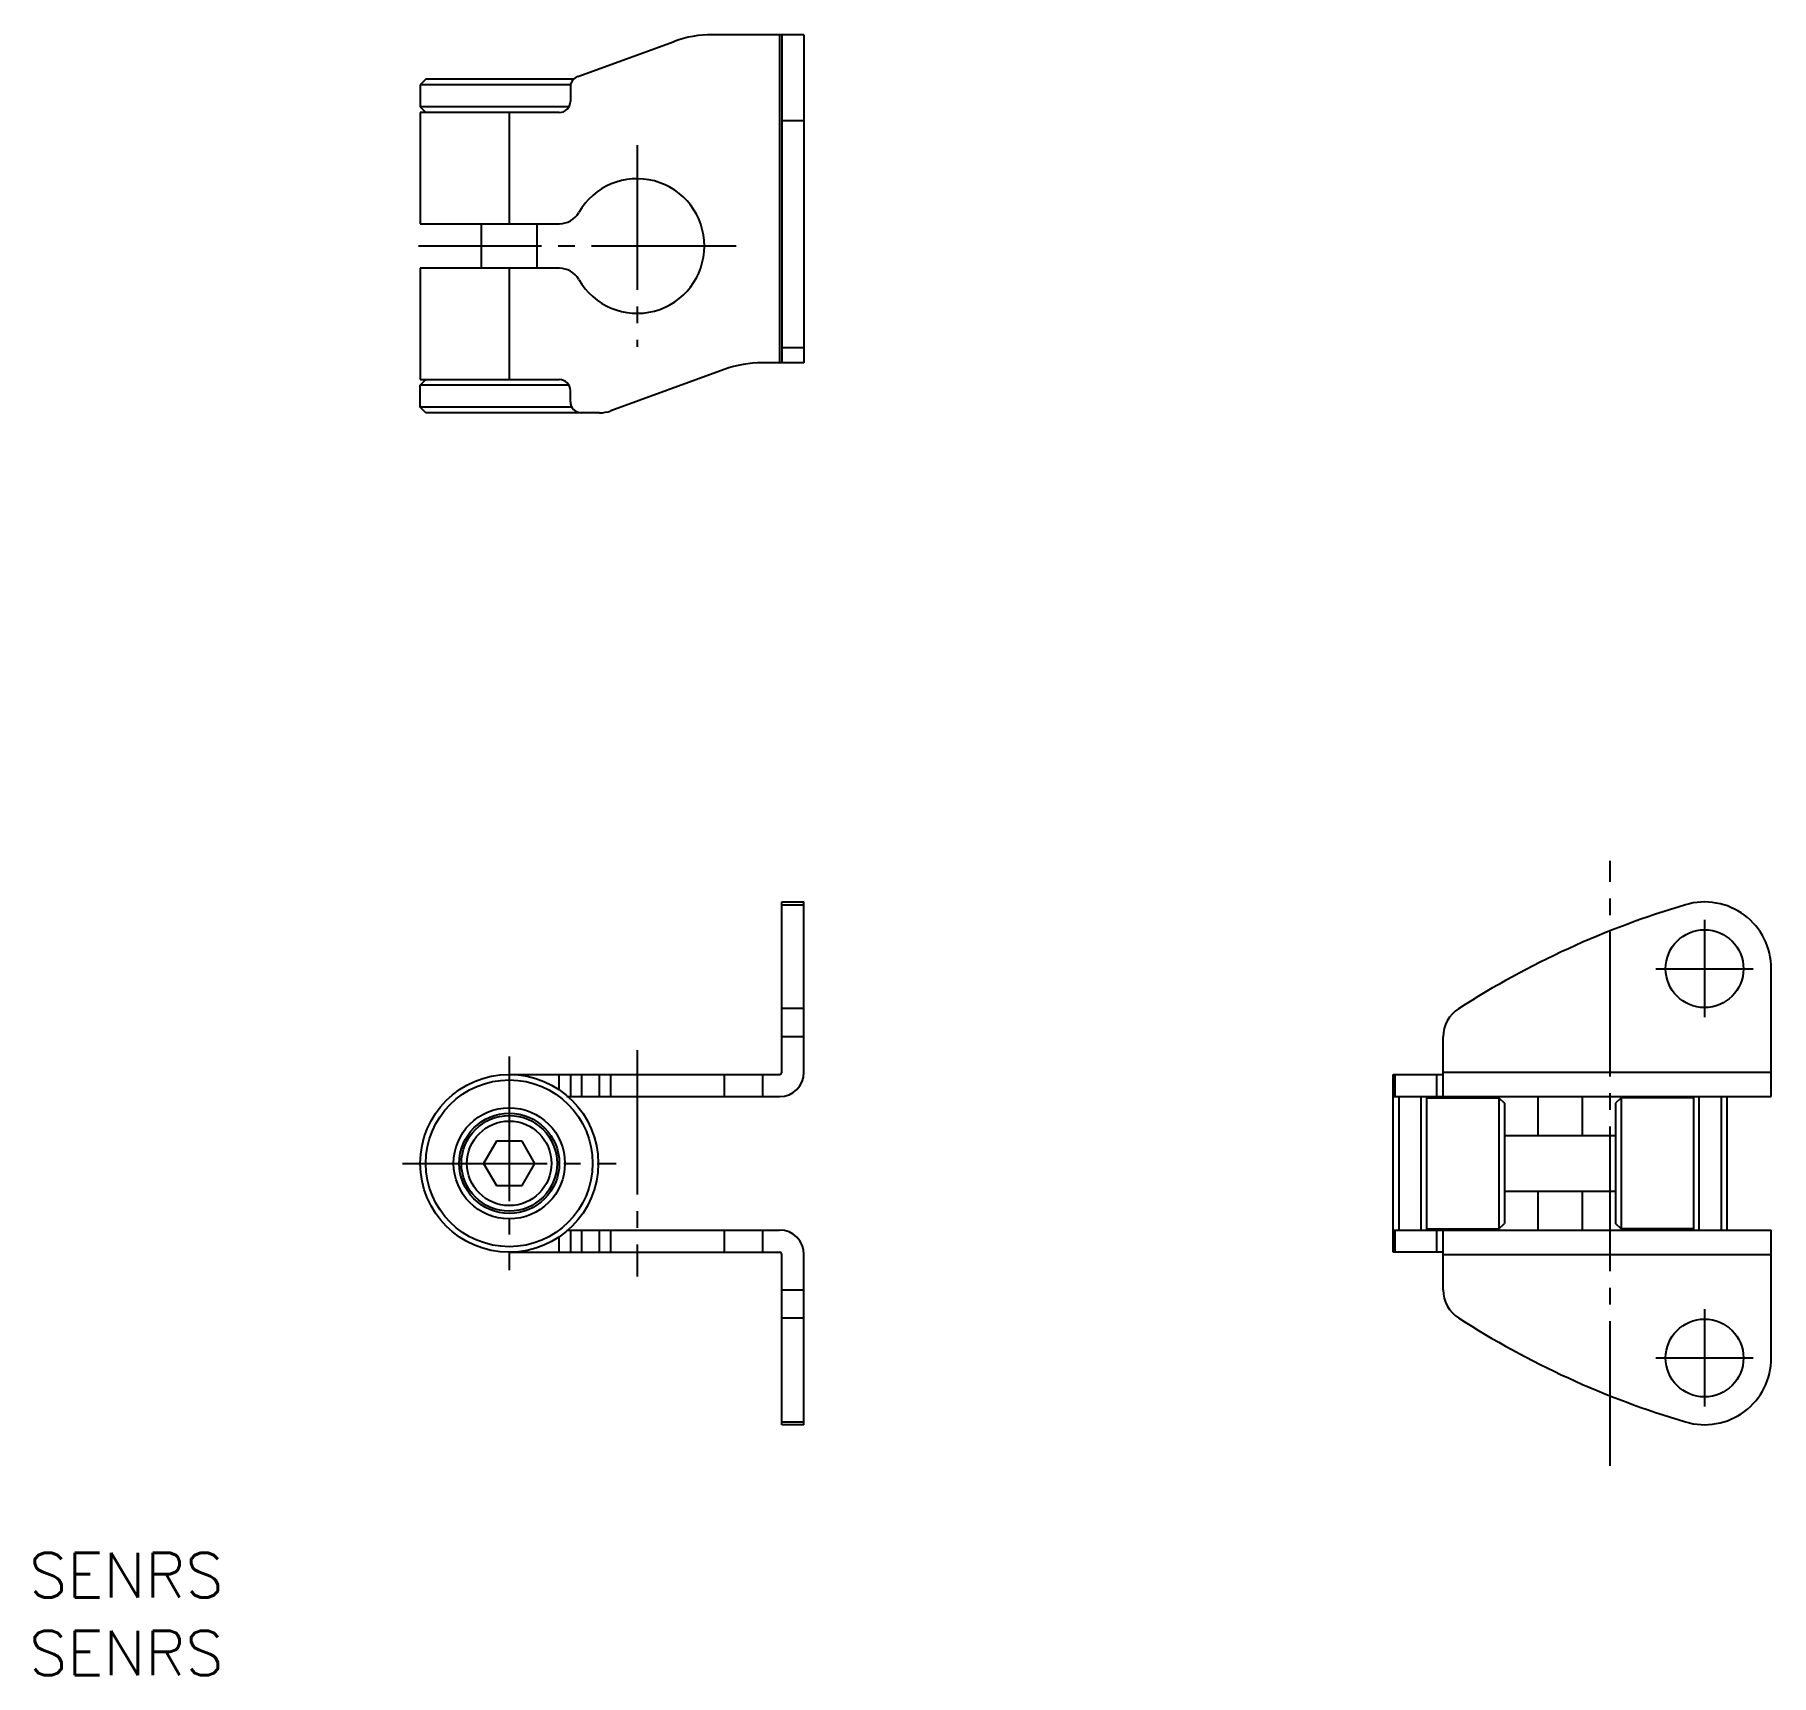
# Model space of a CAD drawing. Extents: x 20 to 176, y 103 to 251.
import ezdxf

# ---------------------------------------------------------------- set-up
doc = ezdxf.new("R2010")
doc.units = 0
doc.linetypes.add('CENTER', pattern=[17.5, 13, -1.5, 1.5, -1.5])
doc.layers.get('0').update_dxf_attribs({"linetype": 'CONTINUOUS'})
doc.layers.add('CENTER', color=1, linetype='CENTER')
doc.styles.get("Standard").update_dxf_attribs({"font": 'txt.shx', "bigfont": '@extfont2.shx'})

msp = doc.modelspace()

# ---------------------------------------------------------------- linework, layer by layer
at = {"color": 7, "linetype": 'CONTINUOUS'}
for p, q in [((68.65, 247.06), (77.32, 250.21)), ((88.99, 250.82), (80.74, 250.82)), ((86.79, 250.82), (86.79, 221.32)), ((86.99, 250.82), (86.99, 221.32)), ((88.99, 250.82), (88.99, 221.32)), ((54.99, 246.82), (54.49, 246.32)), ((68.29, 246.82), (54.99, 246.82)), ((68.02, 246.32), (54.49, 246.32)), ((54.49, 246.32), (54.49, 244.32)), ((67.99, 246.12), (67.99, 244.82)), ((67.84, 244.32), (54.49, 244.32)), ((54.49, 244.32), (54.99, 243.82)), ((66.99, 243.82), (54.49, 243.82)), ((54.49, 243.82), (54.49, 233.82)), ((62.49, 243.82), (62.49, 233.82)), ((86.99, 243.11), (88.99, 243.11)), ((54.49, 233.82), (67, 233.82)), ((59.99, 229.82), (59.99, 233.82)), ((64.99, 229.82), (64.99, 233.82)), ((67, 229.82), (54.49, 229.82)), ((54.49, 229.82), (54.49, 219.82)), ((62.49, 229.82), (62.49, 219.82)), ((86.99, 222.7), (88.99, 222.7)), ((81.83, 220.71), (71.62, 217)), ((88.99, 221.32), (85.25, 221.32)), ((54.49, 219.32), (54.99, 219.82)), ((54.49, 219.82), (66.99, 219.82)), ((67.84, 219.32), (54.49, 219.32)), ((54.49, 217.32), (54.49, 219.32)), ((67.99, 217.82), (67.99, 218.82)), ((68.13, 217.32), (54.49, 217.32)), ((54.99, 216.82), (54.49, 217.32)), ((70.6, 216.82), (54.99, 216.82)), ((86.99, 157.54), (86.99, 172.84)), ((86.99, 172.84), (88.99, 172.84)), ((86.99, 172.59), (88.99, 172.59)), ((88.99, 157.54), (88.99, 172.84)), ((175.97, 155.34), (175.97, 166.84)), ((88.99, 163.25), (86.99, 163.25)), ((88.99, 160.72), (86.99, 160.72)), ((146.47, 155.34), (146.47, 160.72)), ((62.49, 157.34), (86.79, 157.34)), ((66.99, 155.92), (66.99, 157.34)), ((67.99, 157.34), (67.99, 155.34)), ((68.99, 157.34), (68.99, 155.34)), ((70.6, 155.34), (70.6, 157.34)), ((71.62, 155.34), (71.62, 157.34)), ((81.83, 157.34), (81.83, 155.34)), ((85.25, 157.34), (85.25, 155.34)), ((141.97, 141.34), (141.97, 157.34)), ((141.97, 157.34), (146.47, 157.34)), ((142.15, 155.34), (142.15, 157.34)), ((145.87, 157.34), (145.87, 155.34)), ((146.47, 157.54), (175.97, 157.54)), ((67.66, 155.34), (86.79, 155.34)), ((141.97, 155.34), (175.97, 155.34)), ((142.47, 155.34), (142.47, 143.34)), ((144.47, 155.34), (144.47, 143.34)), ((144.97, 155.34), (144.97, 143.34)), ((144.97, 155.24), (151.47, 155.24)), ((151.47, 155.24), (151.47, 143.44)), ((151.47, 155.24), (151.97, 154.74)), ((151.97, 154.74), (151.97, 143.94)), ((154.97, 155.34), (154.97, 151.84)), ((158.97, 155.34), (158.97, 151.84)), ((162.47, 155.24), (161.97, 154.74)), ((161.97, 154.74), (161.97, 143.94)), ((162.47, 155.24), (162.47, 143.44)), ((168.97, 155.24), (162.47, 155.24)), ((168.97, 155.34), (168.97, 143.34)), ((169.47, 155.34), (169.47, 143.34)), ((171.47, 155.34), (171.47, 143.34)), ((171.97, 155.34), (171.97, 143.34)), ((151.97, 151.84), (161.97, 151.84)), ((61.33, 151.34), (60.18, 149.34)), ((63.64, 151.34), (61.33, 151.34)), ((64.8, 149.34), (63.64, 151.34)), ((60.18, 149.34), (61.33, 147.34)), ((60.18, 149.34), (61.33, 147.34)), ((63.64, 147.34), (64.8, 149.34)), ((61.33, 147.34), (63.64, 147.34)), ((151.97, 146.84), (161.97, 146.84)), ((154.97, 146.84), (154.97, 143.34)), ((158.97, 146.84), (158.97, 143.34)), ((151.47, 143.44), (151.97, 143.94)), ((162.47, 143.44), (161.97, 143.94)), ((66.99, 141.34), (66.99, 142.77)), ((67.66, 143.34), (86.79, 143.34)), ((67.99, 143.34), (67.99, 141.34)), ((68.99, 143.34), (68.99, 141.34)), ((70.6, 141.34), (70.6, 143.34)), ((71.62, 141.34), (71.62, 143.34)), ((81.83, 143.34), (81.83, 141.34)), ((85.25, 143.34), (85.25, 141.34)), ((141.97, 143.34), (175.97, 143.34)), ((142.15, 141.34), (142.15, 143.34)), ((144.97, 143.44), (151.47, 143.44)), ((145.87, 143.34), (145.87, 141.34)), ((146.47, 137.96), (146.47, 143.34)), ((168.97, 143.44), (162.47, 143.44)), ((175.97, 131.84), (175.97, 143.34)), ((62.49, 141.34), (86.79, 141.34)), ((86.99, 125.84), (86.99, 141.14)), ((88.99, 125.84), (88.99, 141.14)), ((146.47, 141.34), (141.97, 141.34)), ((146.47, 141.14), (175.97, 141.14)), ((86.99, 137.96), (88.99, 137.96)), ((86.99, 135.44), (88.99, 135.44)), ((86.99, 126.09), (88.99, 126.09)), ((88.99, 125.84), (86.99, 125.84))]:
    msp.add_line(p, q, dxfattribs=at)
for centre, radius in [((169.97, 166.84), 3.5), ((62.49, 149.34), 8), ((62.49, 149.34), 7.5), ((62.49, 149.34), 5), ((62.49, 149.34), 4.5), ((62.49, 149.34), 4.3), ((62.49, 149.34), 3.8), ((169.97, 131.84), 3.5)]:
    msp.add_circle(centre, radius, dxfattribs=at)
for centre, radius, start, end in [((80.74, 240.82), 10, 90, 110), ((68.99, 246.12), 1, 110, 180), ((66.99, 244.82), 1, 270, 0), ((73.99, 231.82), 6.05, 209.7947, 150.2053), ((67, 235.82), 2, 270, 330.2053), ((67, 227.82), 2, 29.7947, 90), ((85.25, 211.32), 10, 90, 110), ((66.99, 218.82), 1, 0, 90), ((68.99, 217.82), 1, 180, 270), ((70.6, 219.82), 3, 270, 290), ((191.03, 95.9), 80, 106.5369, 122.6684), ((169.97, 166.84), 6, 0, 106.5369), ((149.47, 160.72), 3, 122.6684, 180), ((86.79, 157.54), 2.2, 270, 0), ((86.79, 157.54), 0.2, 270, 0), ((86.79, 141.14), 2.2, 0, 90), ((86.79, 141.14), 0.2, 0, 90), ((149.47, 137.96), 3, 180, 237.3316), ((191.03, 202.78), 80, 237.3316, 253.4631), ((169.97, 131.84), 6, 253.4631, 0)]:
    msp.add_arc(centre, radius, start, end, dxfattribs=at)
at = {"layer": 'CENTER', "color": 1, "linetype": 'CENTER'}
for p, q in [((73.99, 240.89), (73.99, 222.74)), ((82.88, 231.82), (54.34, 231.82)), ((161.47, 122.14), (161.47, 176.54)), ((169.97, 171.22), (169.97, 162.47)), ((165.59, 166.84), (174.34, 166.84)), ((73.99, 159.53), (73.99, 139.16)), ((62.49, 158.94), (62.49, 139.74)), ((52.89, 149.34), (72.09, 149.34)), ((169.97, 136.22), (169.97, 127.47)), ((165.59, 131.84), (174.34, 131.84))]:
    msp.add_line(p, q, dxfattribs=at)

# ---------------------------------------------------------------- texts
at = {"color": 7, "linetype": 'CONTINUOUS'}
for p in [(19.31, 110.31), (19.31, 103.31)]:
    msp.add_text('SENRS', height=4, dxfattribs=at).set_placement(p)

doc.saveas('drawing.dxf')
